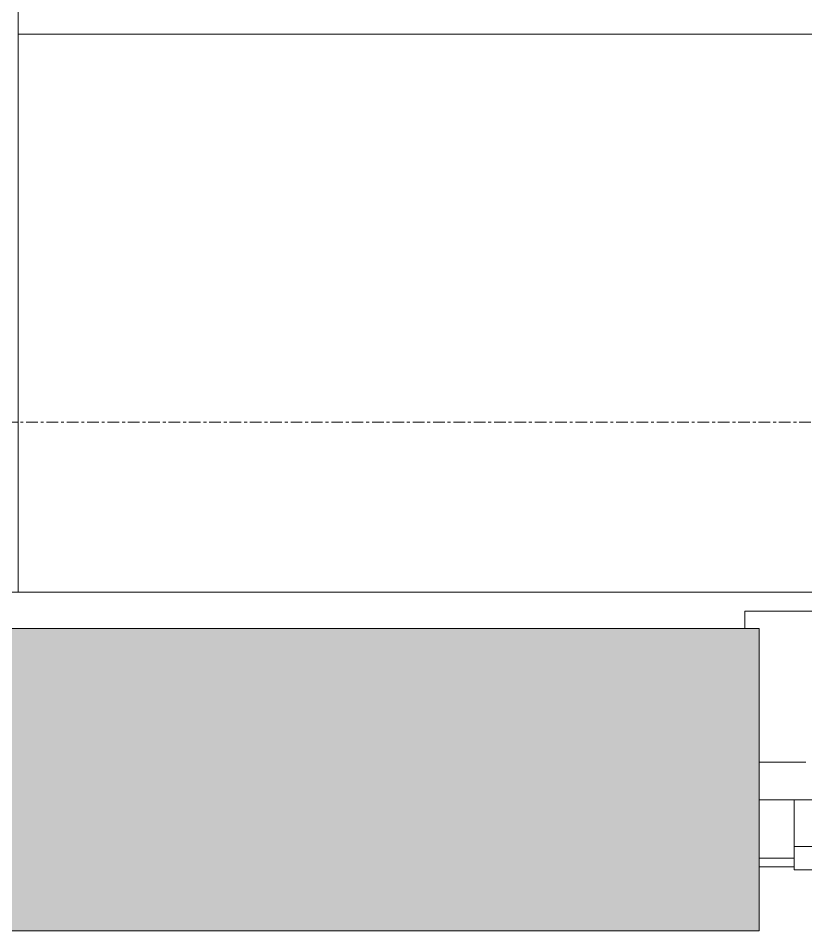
# Model space of a CAD drawing. Header units: inches. Extents: x 29752 to 31446, y 4278 to 5722.
# Drawn here: x 30930.93 to 30964.8, y 4378.81 to 4418.06 of the extents above; entities that cross this region are included whole.
import ezdxf

# ---------------------------------------------------------------- set-up
doc = ezdxf.new("R2010")
doc.units = ezdxf.units.IN
doc.header["$MEASUREMENT"] = 0
doc.linetypes.add('Grid Line 1_2_', pattern=[0.875, 0.5, -0.125, 0.125, -0.125])
for name, color, linetype, lineweight in [('1900 Duke Street_2nd Flr_LINKED_dwg', 8, 'Continuous', 9), ('A-GLAZ-CURT', 52, 'Continuous', 9), ('A-GLAZ-CWMG', 51, 'Continuous', 9), ('A-WALL', 113, 'Continuous', 13), ('A-WALL-PATT', 111, 'Continuous', 13), ('AE-GLAZING', 7, 'Continuous', 9), ('AE-SILL', 7, 'Continuous', 9), ('I-FURN', 30, 'Continuous', 9), ('S-GRID', 1, 'Continuous', 9)]:
    doc.layers.add(name, color=color, linetype=linetype, lineweight=lineweight)

# ---------------------------------------------------------------- blocks, each defined once
blk = doc.blocks.new('1900 Duke Street_2nd Flr_LINKED_dwg-5565117-FIRST FLOOR POWER _ SIGNAL')
at = {"layer": 'AE-GLAZING'}
for p, q in [((1866.25, 7.25), (1864.25, 7.25)), ((1864.25, 2.75), (1865.75, 2.75))]:
    blk.add_line(p, q, dxfattribs=at)
at = {"layer": 'AE-SILL', "flags": 128}
blk.add_lwpolyline([(1912, 12.875), (1912, 13.75), (1863.625, 13.75), (1863.625, 13)], dxfattribs=at)
blk = doc.blocks.new('Worksurface-Mounted-Teknion-JNWSSN-Single_Sided_Rectangular-R2015 - 24_ Depth-6171617-FIRST FLOOR POWER _ SIGNAL')
at = {"layer": 'I-FURN'}
for p, q in [((21, 47.782), (-21, 47.782)), ((21, 23.782), (21, 47.782)), ((-21, 23.782), (21, 23.782))]:
    blk.add_line(p, q, dxfattribs=at)
blk = doc.blocks.new('Desk-Teknion-JNWDSN-Double_Sided_Rectangular-R2015 - 60_ Depth-V115-FIRST FLOOR POWER _ SIGNAL')
at = {"layer": 'I-FURN'}
for p, q in [((36, 30), (-35.724, 30)), ((36, 29.467), (36, 30))]:
    blk.add_line(p, q, dxfattribs=at)
blk = doc.blocks.new('System Panel - Glazed-6342937-FIRST FLOOR POWER _ SIGNAL')
at = {"layer": 'A-GLAZ-CURT', "lineweight": 13}
for p, q in [((22.375, 1.75), (-22.375, 1.75)), ((22.375, 0.75), (22.375, 1.75)), ((-22.375, 0.75), (22.375, 0.75))]:
    blk.add_line(p, q, dxfattribs=at)
blk = doc.blocks.new('Rectangular Mullion - 1_5_ x 2_5_ rectangular-6342876-FIRST FLOOR POWER _ SIGNAL')
at = {"layer": 'A-GLAZ-CWMG', "lineweight": 20}
for p, q in [((-1.5, 1.25), (0, 1.25)), ((-1.5, -1.25), (-1.5, 1.25)), ((0, 1.25), (0, -1.25)), ((0, -1.25), (-1.5, -1.25))]:
    blk.add_line(p, q, dxfattribs=at)
blk = doc.blocks.new('Rectangular Mullion - 1_5_ x 2_5_ rectangular-6342175-FIRST FLOOR POWER _ SIGNAL')
at = {"layer": 'A-GLAZ-CWMG'}
blk.add_line((30964.3, 4384.436), (31009.05, 4384.436), dxfattribs=at)

msp = doc.modelspace()

# ---------------------------------------------------------------- hatches: boundary and pattern name
at = {"layer": 'A-WALL-PATT', "lineweight": 9}
h = msp.add_hatch(color=7, dxfattribs=at)
h.paths.add_polyline_path([(30426.55, 4378.811), (30454.175, 4378.811), (30454.175, 4391.811), (30426.237, 4391.811), (30426.237, 4378.811)], flags=0)
h.paths.add_polyline_path([(30242.175, 4378.811), (30242.487, 4378.811), (30242.487, 4391.811), (30150.55, 4391.811), (30150.55, 4378.811), (30237.103, 4378.811)], flags=0)
h.paths.add_polyline_path([(30922.55, 4378.811), (30962.8, 4378.811), (30962.8, 4391.811), (30870.237, 4391.811), (30870.237, 4378.811), (30918.921, 4378.811)], flags=0)
h.paths.add_polyline_path([(30561.874, 4378.811), (30602.175, 4378.811), (30602.175, 4391.811), (30510.55, 4391.811), (30510.55, 4378.811), (30550.175, 4378.811)], flags=0)
h.paths.add_polyline_path([(30326.175, 4378.811), (30326.484, 4378.811), (30326.484, 4391.811), (30298.237, 4391.811), (30298.237, 4378.811), (30298.55, 4378.811)], flags=0)
h.paths.add_polyline_path([(30080.612, 4378.811), (30094.175, 4378.811), (30094.175, 4391.811), (30078.116, 4391.811), (30078.112, 4391.811), (30063.925, 4391.811), (30063.925, 4378.811), (30078.112, 4378.811)], flags=0)
h.paths.add_polyline_path([(30810.219, 4378.811), (30814.487, 4378.811), (30814.487, 4391.811), (30786.237, 4391.811), (30786.237, 4378.811), (30786.55, 4378.811)], flags=0)
h.paths.add_polyline_path([(29883.925, 4378.811), (29883.925, 4391.811), (29872.392, 4391.811), (29872.392, 4378.811), (29882.175, 4378.811)], flags=0)
h.paths.add_polyline_path([(30658.55, 4378.811), (30686.484, 4378.811), (30686.484, 4391.811), (30657.925, 4391.811), (30657.925, 4378.811)], flags=0)
h.paths.add_polyline_path([(29967.925, 4378.811), (29967.925, 4391.811), (29937.925, 4391.811), (29937.925, 4378.811), (29966.175, 4378.811)], flags=0)

# ---------------------------------------------------------------- linework, layer by layer
at = {"layer": 'A-WALL', "color": 8, "lineweight": 20}
for p, q in [((30962.8, 4391.811), (30930.398, 4391.811)), ((30962.8, 4378.811), (30962.8, 4391.811)), ((30870.237, 4378.811), (30962.8, 4378.811))]:
    msp.add_line(p, q, dxfattribs=at)
at = {"layer": 'S-GRID', "linetype": 'Grid Line 1_2_'}
msp.add_line((31446.272, 4400.686), (29775.662, 4400.686), dxfattribs=at)

# ---------------------------------------------------------------- block references
at = {"layer": '1900 Duke Street_2nd Flr_LINKED_dwg', "color": 7}
msp.add_blockref('1900 Duke Street_2nd Flr_LINKED_dwg-5565117-FIRST FLOOR POWER _ SIGNAL', (29098.55, 4378.811), dxfattribs=at)
at = {"layer": 'A-GLAZ-CURT', "rotation": 180}
msp.add_blockref('System Panel - Glazed-6342937-FIRST FLOOR POWER _ SIGNAL', (30986.675, 4383.186), dxfattribs=at)
at = {"layer": 'A-GLAZ-CWMG', "extrusion": (0, 0, -1)}
msp.add_blockref('Rectangular Mullion - 1_5_ x 2_5_ rectangular-6342876-FIRST FLOOR POWER _ SIGNAL', (-30962.8, 4383.186), dxfattribs=at)
at = {"layer": 'A-GLAZ-CWMG'}
msp.add_blockref('Rectangular Mullion - 1_5_ x 2_5_ rectangular-6342175-FIRST FLOOR POWER _ SIGNAL', (0, 0), dxfattribs=at)
at = {"layer": 'I-FURN'}
for name, p, rotation in [('Desk-Teknion-JNWDSN-Double_Sided_Rectangular-R2015 - 60_ Depth-V115-FIRST FLOOR POWER _ SIGNAL', (30900.931, 4429.37), 269.9999999999994), ('Worksurface-Mounted-Teknion-JNWSSN-Single_Sided_Rectangular-R2015 - 24_ Depth-6171617-FIRST FLOOR POWER _ SIGNAL', (30951.931, 4441.152), 180)]:
    msp.add_blockref(name, p, dxfattribs=dict(at, rotation=rotation))

doc.saveas('drawing.dxf')
